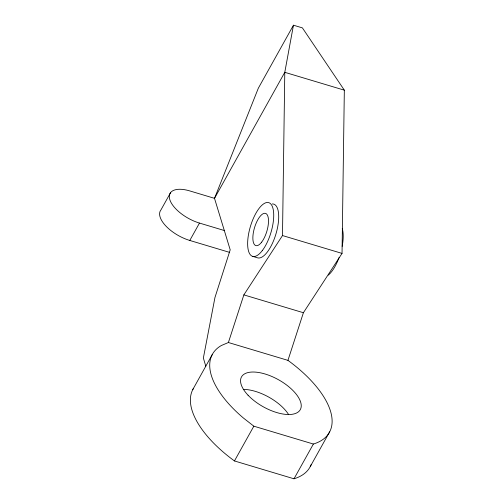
<?xml version="1.0" encoding="UTF-8"?>
<svg xmlns="http://www.w3.org/2000/svg" width="504" height="504" viewBox="0 0 504 504"><rect width="100%" height="100%" fill="white"/><g stroke="black" fill="none" stroke-linecap="round" stroke-linejoin="round"><path stroke-width="0.76" d="M313.381 444.037L253.84 426.182L243.413 418.018A95.804 44.251 29.1 0 1 221.426 345.479L228.4 342.518L243.86 294.878L282.492 235.551L284.785 72.318L293.46 25.2L302.394 27.878L344.333 90.172L342.033 253.405L303.402 312.726L287.948 360.366A95.804 44.207 29.1 0 1 313.381 444.037L293.996 478.8L234.454 460.946A95.804 44.251 29.1 0 1 193.511 388.288M192.811 389.523L212.159 354.747M170.661 192.496L160.965 209.878A28.041 12.94 29.1 0 0 189.794 240.458L229.667 252.403M293.46 25.2L258.325 88.206L214.509 198.337L230.202 249.833L214.956 297.511L203.364 358.035L205.789 366.188M189.794 240.458L199.483 223.077L224.293 230.517M234.454 460.946L253.84 426.182M310.25 466.591L329.641 431.827M344.333 90.172L284.785 72.318L214.509 198.337L189.699 190.896A28.041 12.94 29.1 0 0 169.785 199.546A28.041 12.94 29.1 0 0 199.483 223.077M282.492 235.551L342.033 253.405M252.636 256.353L257.62 257.846A28.041 10.71 -73.3 0 0 276.431 232.281A28.041 10.71 -73.3 0 0 272.299 203.95M243.86 294.878L303.402 312.726M228.4 342.518L287.948 360.366M243.3 389.397A33.648 15.523 29.1 0 1 288.433 414.282M311.132 464.65A95.804 44.207 29.1 0 1 293.996 478.8M342.26 228.602A28.041 10.748 -73.3 0 1 342.172 246.343M339.053 257.569A28.041 10.748 -73.3 0 1 328.312 275.121M248.044 395.205A33.648 15.523 29.1 0 0 299.609 410.653A33.648 15.523 29.1 0 0 265.01 373.974A33.648 15.523 29.1 0 0 248.044 395.205M262.25 250.652A28.041 10.71 -73.3 0 0 271.108 204.334A28.041 10.71 -73.3 0 0 248.686 233.484A28.041 10.71 -73.3 0 0 262.25 250.652M261.62 242.185A16.827 6.426 -73.3 0 0 266.937 214.395A16.827 6.426 -73.3 0 0 253.487 231.89A16.827 6.426 -73.3 0 0 261.62 242.185"/></g></svg>
